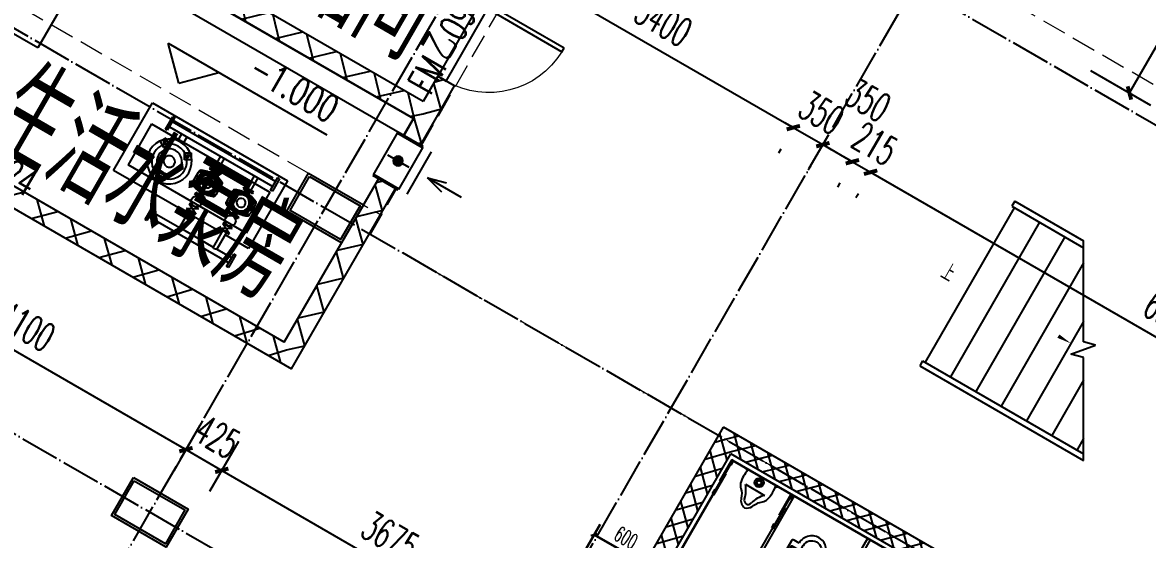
# Model space of a CAD drawing. Header units: millimetres. Extents: x 216654360 to 218309126, y 218099985 to 219647706.
# Drawn here: x 217915274 to 217926823, y 218925564 to 218930865 of the extents above; entities that cross this region are included whole.
import ezdxf
from ezdxf.enums import TextEntityAlignment as Align

# ---------------------------------------------------------------- set-up
doc = ezdxf.new("R2010")
doc.units = ezdxf.units.MM
doc.header["$LTSCALE"] = 1000
for name, pattern in [('02-博雅楼平面图（V8）$0$DASH', [0.35, 0.25, -0.1]), ('DASH', [0.35, 0.25, -0.1]), ('DOTE', [2.42, 2, -0.2, 0.02, -0.2])]:
    doc.linetypes.add(name, pattern=pattern)
for name, color, linetype in [('0-设备基础', 150, 'Continuous'), ('_喷淋管', 3, 'Continuous'), ('A-ANNO-DIMS', 3, 'Continuous'), ('A-ANNO-DOTE', 1, 'DOTE'), ('A-ANNO-IDEN', 3, 'Continuous'), ('A-ANNO-IDEN-LEVL', 3, 'Continuous'), ('A-ANNO-TXT', 7, 'Continuous'), ('A-COLU-CONC', 2, 'Continuous'), ('A-DOOR', 4, 'Continuous'), ('A-DOOR-FM', 181, 'Continuous'), ('A-DOOR-ROLL', 7, 'DASH'), ('A-FLOR-STRS', 51, 'Continuous'), ('A-FLOR-TPTN', 135, 'Continuous'), ('A-FM-IDEN', 181, 'Continuous'), ('A-WALL', 2, 'Continuous'), ('A-WALL-FIL', 2, 'Continuous'), ('A-WALL-SHEA', 2, 'Continuous'), ('M-SAD-FL', 1, 'Continuous'), ('PUB_HATCH', 8, 'Continuous'), ('S-给排水专业设备', 42, 'Continuous'), ('洁具', 7, 'Continuous'), ('现状植物', 3, 'Continuous')]:
    doc.layers.add(name, color=color, linetype=linetype)
doc.layers.add('02-博雅楼平面图（V8）$0$A-FLOR-OVHD', color=173, linetype='02-博雅楼平面图（V8）$0$DASH', lineweight=9)
doc.layers.add('内装控制线', color=6, linetype='Continuous', lineweight=35)
doc.styles.add('_TCH_DIM_T3', font='SIMPLEX.shx', dxfattribs={"width": 0.564706, "bigfont": 'GBCBIG.shx'})
doc.styles.add('A_DIM', font='SIMPLEX', dxfattribs={"width": 0.7, "bigfont": 'HZ'})
doc.styles.add('PX-DXS-SHBF$0$PX-13-P02-JSK$0$STYLE1', font='')
doc.styles.get('PX-DXS-SHBF$0$PX-13-P02-JSK$0$STYLE1').set_extended_font_data('NSimSun')
doc.dimstyles.new('_TCH_ARCH&&100', dxfattribs={"dimtxt": 297.5, "dimasz": 100, "dimexe": 250, "dimexo": 300, "dimgap": 126.25, "dimtad": 1, "dimdec": 0, "dimzin": 0, "dimdsep": 46, "dimtxsty": '_TCH_DIM_T3', "dimblk": 'ARCHTICK', "dimcen": 0.09, "dimclrt": 7, "dimazin": 2, "dimtfac": 1, "dimtdec": 0, "dimtix": 1, "dimtmove": 2, "dimatfit": 3, "dimfxl": 100, "dimtolj": 1, "dimtzin": 0, "dimarcsym": 0})
doc.dimstyles.new('_TCH_ARCH&&50', dxfattribs={"dimtxt": 157.5, "dimasz": 50, "dimexe": 125, "dimexo": 150, "dimgap": 58.75, "dimtad": 1, "dimdec": 0, "dimzin": 0, "dimdsep": 46, "dimtxsty": '_TCH_DIM_T3', "dimblk": 'ARCHTICK', "dimcen": 0.09, "dimclrt": 7, "dimazin": 2, "dimtfac": 1, "dimtdec": 0, "dimtix": 1, "dimtmove": 2, "dimatfit": 3, "dimfxl": 1, "dimtolj": 1, "dimtzin": 0, "dimarcsym": 0})
pattern_1 = [(45, (200, 0), (-200.000203, 200.000203), []), (135, (200, 0), (-200.000203, -200.000203), [])]
pattern_2 = [(45, (100, 0), (-100.0001017, 100.0001017), []), (135, (100, 0), (-100.0001017, -100.0001017), [])]

# ---------------------------------------------------------------- blocks, each defined once
blk = doc.blocks.new('123artt')
at = {"layer": 'A-COLU-CONC', "color": 7}
for points in [[(6540927, -193916), (6541577, -193916), (6541577, -194366), (6540927, -194366)], [(6540952, -193941), (6541552, -193941), (6541552, -194341), (6540952, -194341)]]:
    blk.add_lwpolyline(points, close=True, dxfattribs=at)
blk = doc.blocks.new('A$C626D7193')
at = {"layer": 'A-ANNO-DOTE', "ltscale": 0.2}
for p, q in [((26731, -96055), (26731, -50067)), ((30831, -96055), (30831, -50067)), ((18449, -53236), (39411, -53236)), ((18449, -58236), (39411, -58236)), ((18449, -61836), (39411, -61836))]:
    blk.add_line(p, q, dxfattribs=at)
at = {"layer": 'A-COLU-CONC', "color": 7}
for p in [(-6514522, 135904), (-6514522, 132304)]:
    blk.add_blockref('123artt', p, dxfattribs=at)
blk = doc.blocks.new('PX-DXS-SHBF$0$PX-13-P02-JSK$0$3')
at = {"ltscale": 0.1}
for p, q in [((1664.3, -115.7), (1674.3, -115.7)), ((1664.3, -125.7), (1674.3, -125.7))]:
    blk.add_line(p, q, dxfattribs=at)
blk.add_circle((1669.3, -120.7), 5, dxfattribs=at)
blk = doc.blocks.new('PX-DXS-SHBF$0$PX-13-P02-JSK$0$4')
at = {"ltscale": 0.1}
for p, q in [((1637.6, -102.6), (1647.6, -102.6)), ((1647.6, -107.6), (1637.6, -102.6)), ((1637.6, -107.6), (1647.6, -102.6)), ((1637.6, -107.6), (1647.6, -107.6))]:
    blk.add_line(p, q, dxfattribs=at)
blk = doc.blocks.new('A$C7D7244F2')
for p, q in [((81, 926, 0), (81, 1074, 0)), ((81, 1074, 0), (102, 1074, 0)), ((102, 1074, 0), (102, 926, 0)), ((1046, 926, 0), (1046, 1074, 0)), ((1046, 1074, 0), (1067, 1074, 0)), ((1067, 1074, 0), (1067, 926, 0)), ((81, 926, 0), (102, 926, 0)), ((1046, 1030, 0), (102, 1030, 0)), ((278, 970, 0), (102, 970, 0)), ((279, 772, 0), (279, 970, 0)), ((679, 970, 0), (322, 970, 0)), ((322, 772, 0), (322, 970, 0)), ((679, 772, 0), (679, 970, 0)), ((1046, 970, 0), (722, 970, 0)), ((722, 772, 0), (722, 970, 0)), ((1046, 926, 0), (1067, 926, 0)), ((0, 0, 0), (0, 800, 0)), ((356, 772, 0), (245, 772, 0)), ((756, 772, 0), (645, 772, 0)), ((1600, 800, 0), (1600, 0, 0)), ((100, 677, 0), (1500, 677, 0)), ((100, 193), (100, 677, 0)), ((245, 586, 0), (245, 574, 0)), ((245, 586, 0), (245, 574, 0)), ((300, 586, 0), (245, 586, 0)), ((258, 574, 0), (258, 586, 0)), ((266, 588, 0), (264, 586, 0)), ((266, 588, 0), (334, 588, 0)), ((283, 537, 0), (283, 588, 0)), ((300, 586, 0), (355, 586, 0)), ((317, 549, 0), (317, 588, 0)), ((334, 588, 0), (336, 586, 0)), ((342, 574, 0), (342, 586, 0)), ((355, 586, 0), (355, 574, 0)), ((645, 586, 0), (645, 574, 0)), ((645, 586, 0), (645, 574, 0)), ((700, 586, 0), (645, 586, 0)), ((658, 574, 0), (658, 586, 0)), ((666, 588, 0), (664, 586, 0)), ((666, 588, 0), (734, 588, 0)), ((683, 537, 0), (683, 588, 0)), ((700, 586, 0), (755, 586, 0)), ((717, 549, 0), (717, 588, 0)), ((734, 588, 0), (736, 586, 0)), ((742, 574, 0), (742, 586, 0)), ((755, 586, 0), (755, 574, 0)), ((1115, 650, 0), (1183, 650, 0)), ((1115, 581, 0), (1115, 650, 0)), ((1183, 581, 0), (1115, 581, 0)), ((1183, 650, 0), (1183, 581, 0)), ((1500, 193), (1500, 677, 0)), ((196, 508, 0), (163, 508, 0)), ((174, 462, 0), (174, 402, 0)), ((180, 490, 0), (180, 526, 0)), ((180, 526, 0), (180, 504, 0)), ((224, 511, 0), (204, 531, 0)), ((235, 500, 0), (232, 502, 0)), ((245, 574, 0), (300, 574, 0)), ((300, 567, 0), (270, 567, 0)), ((273, 574, 0), (278, 564, 0)), ((278, 550, 0), (278, 564, 0)), ((294, 564, 0), (278, 564, 0)), ((293, 567, 0), (293, 574, 0)), ((300, 574, 0), (355, 574, 0)), ((300, 567, 0), (330, 567, 0)), ((322, 564, 0), (306, 564, 0)), ((307, 567, 0), (307, 574, 0)), ((327, 574, 0), (322, 564, 0)), ((322, 564, 0), (322, 550, 0)), ((322, 550, 0), (322, 553, 0)), ((374, 509, 0), (396, 531, 0)), ((404, 508, 0), (437, 508, 0)), ((420, 526, 0), (420, 504, 0)), ((420, 490, 0), (420, 526, 0)), ((435, 488, 0), (435, 381, 0)), ((596, 508, 0), (563, 508, 0)), ((574, 462, 0), (574, 402, 0)), ((580, 490, 0), (580, 526, 0)), ((580, 526, 0), (580, 504, 0)), ((624, 511, 0), (604, 531, 0)), ((635, 500, 0), (632, 502, 0)), ((645, 574, 0), (700, 574, 0)), ((700, 567, 0), (670, 567, 0)), ((673, 574, 0), (678, 564, 0)), ((678, 550, 0), (678, 564, 0)), ((694, 564, 0), (678, 564, 0)), ((693, 567, 0), (693, 574, 0)), ((700, 574, 0), (755, 574, 0)), ((700, 567, 0), (730, 567, 0)), ((722, 564, 0), (706, 564, 0)), ((707, 567, 0), (707, 574, 0)), ((727, 574, 0), (722, 564, 0)), ((722, 564, 0), (722, 550, 0)), ((722, 550, 0), (722, 553, 0)), ((774, 509, 0), (796, 531, 0)), ((804, 508, 0), (837, 508, 0)), ((820, 526, 0), (820, 504, 0)), ((820, 490, 0), (820, 526, 0)), ((835, 488, 0), (835, 381, 0)), ((156, 434, 0), (192, 434, 0)), ((196, 361, 0), (163, 361, 0)), ((169, 430, 0), (174, 414, 0)), ((169, 430, 0), (172, 430, 0)), ((172, 457, 0), (172, 430, 0)), ((172, 457, 0), (177, 457, 0)), ((174, 414, 0), (179, 430, 0)), ((177, 457, 0), (177, 430, 0)), ((177, 430, 0), (179, 430, 0)), ((180, 379, 0), (180, 343, 0)), ((180, 343, 0), (180, 365, 0)), ((223, 358, 0), (204, 338, 0)), ((374, 361, 0), (396, 338, 0)), ((381, 354, 0), (378, 356, 0)), ((383, 351, 0), (381, 354, 0)), ((404, 361, 0), (437, 361, 0)), ((420, 379, 0), (420, 343, 0)), ((420, 343, 0), (420, 365, 0)), ((556, 434, 0), (592, 434, 0)), ((596, 361, 0), (563, 361, 0)), ((569, 430, 0), (574, 414, 0)), ((569, 430, 0), (572, 430, 0)), ((572, 457, 0), (572, 430, 0)), ((572, 457, 0), (577, 457, 0)), ((574, 414, 0), (579, 430, 0)), ((577, 457, 0), (577, 430, 0)), ((577, 430, 0), (579, 430, 0)), ((580, 379, 0), (580, 343, 0)), ((580, 343, 0), (580, 365, 0)), ((623, 358, 0), (604, 338, 0)), ((774, 361, 0), (796, 338, 0)), ((781, 354, 0), (778, 356, 0)), ((783, 351, 0), (781, 354, 0)), ((804, 361, 0), (837, 361, 0)), ((820, 379, 0), (820, 343, 0)), ((820, 343, 0), (820, 365, 0)), ((245, 295, 0), (300, 295, 0)), ((245, 283, 0), (245, 295, 0)), ((245, 283, 0), (245, 295, 0)), ((300, 283, 0), (245, 283, 0)), ((354, 273, 0), (246, 273, 0)), ((258, 295, 0), (258, 283, 0)), ((266, 281, 0), (264, 283, 0)), ((266, 281, 0), (334, 281, 0)), ((273, 295, 0), (275, 297, 0)), ((275, 297, 0), (278, 305, 0)), ((278, 306, 0), (278, 305, 0)), ((322, 305, 0), (278, 305, 0)), ((278, 126), (278, 273, 0)), ((283, 312, 0), (283, 281, 0)), ((355, 295, 0), (300, 295, 0)), ((300, 283, 0), (355, 283, 0)), ((317, 312, 0), (317, 281, 0)), ((322, 306, 0), (322, 305, 0)), ((325, 297, 0), (322, 305, 0)), ((322, 126), (322, 273, 0)), ((327, 295, 0), (325, 297, 0)), ((334, 281, 0), (336, 283, 0)), ((342, 295, 0), (342, 283, 0)), ((355, 283, 0), (355, 295, 0)), ((355, 283, 0), (355, 295, 0)), ((645, 295, 0), (700, 295, 0)), ((645, 283, 0), (645, 295, 0)), ((645, 283, 0), (645, 295, 0)), ((700, 283, 0), (645, 283, 0)), ((754, 273, 0), (646, 273, 0)), ((658, 295, 0), (658, 283, 0)), ((666, 281, 0), (664, 283, 0)), ((666, 281, 0), (734, 281, 0)), ((673, 295, 0), (675, 297, 0)), ((675, 297, 0), (678, 305, 0)), ((678, 306, 0), (678, 305, 0)), ((722, 305, 0), (678, 305, 0)), ((678, 126), (678, 273, 0)), ((683, 312, 0), (683, 281, 0)), ((755, 295, 0), (700, 295, 0)), ((700, 283, 0), (755, 283, 0)), ((717, 312, 0), (717, 281, 0)), ((722, 306, 0), (722, 305, 0)), ((725, 297, 0), (722, 305, 0)), ((722, 126), (722, 273, 0)), ((727, 295, 0), (725, 297, 0)), ((734, 281, 0), (736, 283, 0)), ((742, 295, 0), (742, 283, 0)), ((755, 283, 0), (755, 295, 0)), ((755, 283, 0), (755, 295, 0)), ((966, 308, 0), (1025, 342, 0)), ((1000, 248, 0), (966, 308, 0)), ((1060, 282, 0), (1000, 248, 0)), ((1025, 342, 0), (1060, 282, 0)), ((1275, 341, 0), (1240, 282, 0)), ((1240, 282, 0), (1300, 247, 0)), ((1334, 306, 0), (1275, 341, 0)), ((1300, 247, 0), (1334, 306, 0)), ((81, 22), (81, 170)), ((81, 170), (102, 170)), ((1500, 193), (100, 193)), ((102, 170), (102, 22)), ((1328, 126), (102, 126)), ((1117, 192), (1117, 125)), ((1181, 192), (1181, 125)), ((1328, 21), (1328, 169)), ((1328, 169), (1349, 169)), ((1349, 169), (1349, 21)), ((1600, 0, 0), (0, 0, 0)), ((81, 22), (102, 22)), ((1328, 66), (102, 66)), ((1328, 21, 0), (1348, 21, 0))]:
    blk.add_line(p, q)
at = {"elevation": 0}
for points in [[(0, 800), (278, 800)], [(322, 800), (679, 800)], [(722, 800), (679, 800)], [(722, 800), (1600, 800)]]:
    blk.add_lwpolyline(points, dxfattribs=at)
at = {"extrusion": (3.79522e-20, -3.62828e-12, -1)}
for centre, major_axis, start_param, end_param in [((301, 949, 0), (-30.7, 0.2), 0.765571, 2.363035), ((701, 949, 0), (-30.7, 0.3), 0.762206, 2.35967), ((1150, 435, 0), (230, 0), 1.570543, 7.853728), ((1150, 435, 0), (181, 1), 1.570634262653598, 7.853819569833184), ((1150, 616, 0), (12.9, -0.3), 4.709338474927653, 10.99252378210724), ((616, 434, 0), (454, 0), 2.970989, 3.311718), ((182, 509, 0), (13.3, -1.3), 3.2154, 4.189916), ((180, 508, 0), (6.65, 0.25), 1.568128, 7.851313), ((300, 248, 0), (300, 2), 4.29291, 4.718826), ((486, 434, 0), (300, 0), 3.140621, 3.448749), ((300, 434, 0), (125, 2), 3.643381, 4.238895), ((300, 434, 0), (110, 0), -1.570700515319301, 4.712484791860285), ((196, 538, 0), (33.3, 0), 0.007173, 1.562632), ((300, 434, 0), (103, 0), 3.18942, 3.882201), ((213, 521, 0), (13.3, -0.9), 3.382807, 4.337348), ((300, 434, 0), (96.7, 0.2), 1.570967, 7.854152), ((212, 523, 0), (5.64, -0.52), 3.148164, 9.431349), ((300, 434, 0), (83.7, 1), 1.57081433700695, 7.853999644186536), ((300, 434, 0), (103, 0), 3.990522, 5.387139), ((300, 434, 0), (46.3, -0.7), 3.141781, 9.424966), ((142, 565, 0), (137, -3), 0.067408, 0.193849), ((300, 567, 0), (6.66, 0.05), 0.006824, 3.148417), ((300, 567, 0), (2.12, 2.12), 6.283185307179586, 12.56637061435917), ((300, 248, 0), (300, 2), -1.564929, -1.256801), ((300, 248, 0), (300, 1), -1.566018, -1.140102), ((380, 553, 0), (57.9, -0.8), 2.828191, 3.127533), ((300, 434, 0), (125, 1), -1.077567, -0.482053), ((369, 538, 0), (1.41, -1.41), 4.159578, 5.490119), ((404, 538, 0), (33.3, 0.2), 1.584441, 3.1399), ((388, 523, 0), (5.61, 0.76), 1.556302, 7.839487), ((387, 521, 0), (13.3, -0.8), -1.321029, -0.366489), ((114, 434, 0), (300, 1), -0.305539, 0.002589), ((404, 503, 0), (1.41, 1.41), 5.505456, 6.835996), ((420, 508, 0), (6.56, 1.12), 1.55775, 7.840935), ((418, 509, 0), (13.3, 0), -1.141472, -0.166956), ((-16, 434, 0), (454, 7), -0.155465, -0.103079), ((1016, 434, 0), (454, 0), 2.970989, 3.311718), ((582, 509, 0), (13.3, -1.3), 3.2154, 4.189916), ((580, 508, 0), (6.65, 0.25), 1.568128, 7.851313), ((700, 248, 0), (300, 2), 4.29291, 4.718826), ((886, 434, 0), (300, -1), 3.138389, 3.446517), ((700, 434, 0), (125, 2), 3.643381, 4.238895), ((700, 434, 0), (110, 0), -1.570700515319301, 4.712484791860285), ((596, 538, 0), (33.3, 0), 0.007104, 1.562564), ((700, 434, 0), (103, 0), 3.193742, 3.886522), ((613, 521, 0), (13.3, -0.9), 3.382807, 4.337348), ((700, 434, 0), (96.7, 0.2), 1.570967, 7.854152), ((612, 523, 0), (5.65, 0.29), 1.568715, 7.8519), ((700, 434, 0), (83.7, 0.9), 1.569530383103279, 7.852715690282865), ((631, 538, 0), (1.41, 1.41), 3.934659, 5.2652), ((700, 434, 0), (103, 0), 3.990197, 5.386815), ((700, 434, 0), (46.3, -0.7), 3.141781, 9.424966), ((542, 565, 0), (137, -3), 0.062705, 0.189147), ((700, 567, 0), (6.66, 0), 0.000631, 3.142223), ((700, 567, 0), (2.12, 2.12), 6.283185307179586, 12.56637061435917), ((700, 248, 0), (300, 2), -1.564929, -1.256801), ((700, 248, 0), (300, 1), -1.566018, -1.140102), ((780, 553, 0), (57.9, -0.8), 2.828191, 3.127533), ((700, 434, 0), (125, 1), -1.077567, -0.482053), ((769, 538, 0), (1.41, -1.41), 4.159578, 5.490119), ((804, 538, 0), (33.3, 0.5), 1.593093, 3.148553), ((788, 523, 0), (5.61, 0.76), 1.556302, 7.839487), ((787, 521, 0), (13.3, 0), -1.264835, -0.310295), ((514, 434, 0), (300, 0), -0.307091, 0.001037), ((820, 508, 0), (6.56, 1.12), 1.55775, 7.840935), ((818, 509, 0), (13.3, 0), -1.141472, -0.166956), ((384, 434, 0), (454, 7), -0.155465, -0.103079), ((1150, 435, 0), (129, 0), 1.57086, 7.854045), ((1150, 435, 0), (58.8, -1), 3.14053543825315, 9.423720745432735), ((178, 408, 0), (7.51, -0.86), 3.141663351838009, 9.424848659017595), ((178, 408, 0), (7.56, 0.03), 1.569592, 7.852777), ((180, 361, 0), (4.71, -4.71), 3.931463461525194, 10.21464876870478), ((300, 620, 0), (300, 0), 1.571958, 1.997874), ((486, 434, 0), (300, 0), 2.83267, 3.140797), ((300, 434, 0), (125, 1), 2.069166, 2.66468), ((196, 366, 0), (1.41, 1.41), 2.363863, 3.694403), ((196, 331, 0), (33.3, -0.2), -1.569756, -0.014297), ((300, 434, 0), (103, -1), 2.424348, 3.087743), ((212, 346, 0), (5.65, -0.33), 3.141563236457327, 9.424748543636913), ((300, 434, 0), (103, 0), 1.69429, 2.306917), ((300, 620, 0), (300, 1), 1.147951, 1.573867), ((300, 434, 0), (125, -3), 0.465847, 1.061361), ((403, 331, 0), (33.3, 0.3), 3.122907, 4.748409), ((388, 346, 0), (5.65, 0.32), 1.562230424231364, 7.84541573141095), ((114, 434, 0), (300, 1), 0.003979, 0.312107), ((404, 366, 0), (1.18, -1.18), -0.554581, 0.812751), ((420, 361, 0), (4.71, -4.71), 3.931545, 10.21473), ((418, 360, 0), (13.3, -0.4), 0.136724, 1.11124), ((-16, 434, 0), (454, -20), 0.074889, 0.127275), ((578, 408, 0), (7.51, -0.86), 3.141663351838009, 9.424848659017595), ((578, 408, 0), (7.56, 0.03), 1.569592, 7.852777), ((580, 361, 0), (4.71, -4.71), 3.931463461525194, 10.21464876870478), ((700, 620, 0), (300, 0), 1.571958, 1.997874), ((886, 434, 0), (300, -1), 2.831071, 3.139199), ((700, 434, 0), (125, 1), 2.069166, 2.66468), ((596, 366, 0), (1.41, 1.41), 2.363863, 3.694403), ((596, 331, 0), (33.3, -0.2), -1.569036, -0.013577), ((700, 434, 0), (103, -1), 2.424348, 3.087743), ((612, 346, 0), (5.64, 0.41), 1.538442, 7.821627), ((700, 434, 0), (103, 0), 1.69429, 2.306917), ((700, 620, 0), (300, 1), 1.147955, 1.573871), ((700, 434, 0), (125, -3), 0.465847, 1.061361), ((803, 331, 0), (33.3, 0.3), 3.122907, 4.748409), ((788, 346, 0), (5.65, 0.32), 1.562230424231364, 7.84541573141095), ((514, 434, 0), (300, 1), 0.003132, 0.311259), ((804, 366, 0), (1.18, -1.18), -0.554581, 0.812751), ((820, 361, 0), (4.71, -4.71), 3.931545, 10.21473), ((818, 360, 0), (13.3, -0.4), 0.142524, 1.11704), ((384, 434, 0), (454, -20), 0.074889, 0.127275), ((213, 348, 0), (13.3, -0.8), 1.820563, 2.775104), ((231, 331, 0), (1.41, -1.41), 1.017986, 2.348526), ((255, 303, 0), (22.8, 0.6), -1.053281, -0.126607), ((263, 312, 0), (20, -0.1), -1.283633, -0.003364), ((337, 312, 0), (20, -0.1), 3.138747, 4.419016), ((343, 303, 0), (21.1, 0.8), 3.33461, 4.469756), ((368, 330, 0), (1.18, -1.18), -0.812751, 0.554581), ((387, 348, 0), (13.3, -0.9), 0.241215, 1.195755), ((613, 348, 0), (13.3, -0.8), 1.820563, 2.775104), ((631, 331, 0), (1.41, -1.41), 1.017986, 2.348526), ((655, 303, 0), (22.8, 0.5), -1.057873, -0.1312), ((663, 312, 0), (20, -0.1), -1.28473, -0.004461), ((737, 312, 0), (20, 0.3), 3.15461, 4.434879), ((743, 303, 0), (21.1, 0.8), 3.33461, 4.469756), ((768, 330, 0), (1.18, -1.18), -0.812751, 0.554581), ((787, 348, 0), (13.3, 0), 0.307417, 1.261958), ((1012, 294, 0), (12.9, 0.3), 1.566287, 7.849472), ((1288, 292, 0), (12.8, -1), 4.709405, 10.99259)]:
    blk.add_ellipse(centre, major_axis=major_axis, ratio=1, start_param=start_param, end_param=end_param, dxfattribs=at)
at = {"extrusion": (3.79521e-20, -3.62828e-12, -1)}
for centre, major_axis, start_param, end_param in [((196, 503, 0), (1.41, -1.41), 2.588782, 3.919322), ((596, 503, 0), (1.41, -1.41), 2.588782, 3.919322), ((804, 503, 0), (1.41, 1.41), 5.505456, 6.835996), ((182, 360, 0), (13.3, -1), 1.922421, 2.896937), ((582, 360, 0), (13.3, -1), 1.922421, 2.896937)]:
    blk.add_ellipse(centre, major_axis=major_axis, ratio=1, start_param=start_param, end_param=end_param, dxfattribs=at)
at = {"extrusion": (3.79523e-20, -3.62828e-12, -1)}
blk.add_ellipse((231, 538, 0), major_axis=(1.41, 1.41), ratio=1, start_param=3.934659, end_param=5.2652, dxfattribs=at)
for p in [(81, 926, 0), (81, 926, 0), (1046, 926, 0), (1046, 926, 0), (1328, 21, 0), (1328, 21, 0)]:
    blk.add_point(p)
at = {"xscale": 11.09422753156193, "yscale": 11.09422753156193, "zscale": 11.09422753156193}
for name, p in [('PX-DXS-SHBF$0$PX-13-P02-JSK$0$4', (-17923, 1904, 0)), ('PX-DXS-SHBF$0$PX-13-P02-JSK$0$3', (-18216, 1989, 0)), ('PX-DXS-SHBF$0$PX-13-P02-JSK$0$4', (-17523, 1904, 0)), ('PX-DXS-SHBF$0$PX-13-P02-JSK$0$3', (-17816, 1989, 0))]:
    blk.add_blockref(name, p, dxfattribs=at)
at = {"style": 'PX-DXS-SHBF$0$PX-13-P02-JSK$0$STYLE1', "text_generation_flag": 6, "width": 0.7}
for p in [(425, 438), (825, 438)]:
    blk.add_text('AAB', height=18.6, rotation=270, dxfattribs=at).set_placement(p, align=Align.MIDDLE)
blk = doc.blocks.new('$DorLib2D$00000001')
for p, q in [((0.45, 0.975), (0.5, 0.975)), ((0.45, 0), (0.45, 0.975)), ((0.5, 0), (0.5, 0.975)), ((0.5, 0), (0.45, 0))]:
    blk.add_line(p, q)
at = {"lineweight": 13}
blk.add_arc((0.475, 0), 0.975, 91.4693, 180, dxfattribs=at)
blk = doc.blocks.new('13e54')
at = {"layer": 'PUB_HATCH'}
h = blk.add_hatch(dxfattribs=at)
h.set_pattern_fill('多孔材料', color=256, scale=100, style=0)
h.set_pattern_definition(pattern_1)
h.paths.add_polyline_path([(6178579, 10401), (6178579, 10801), (6178379, 10801), (6178379, 10501), (6178446, 10401)])
h = blk.add_hatch(dxfattribs=at)
h.set_pattern_fill('多孔材料', color=256, scale=100, style=0)
h.set_pattern_definition(pattern_1)
h.paths.add_polyline_path([(6178446, 10401), (6178379, 10501), (6173830, 10502), (6173763, 10402), (6173830, 10302), (6178379, 10301)])
h = blk.add_hatch(dxfattribs=at)
h.set_pattern_fill('多孔材料', color=256, scale=100, style=0)
h.set_pattern_definition(pattern_1)
h.paths.add_polyline_path([(6178379, 7651), (6178579, 7451), (6178579, 10401), (6178446, 10401), (6178379, 10301)])
h = blk.add_hatch(dxfattribs=at)
h.set_pattern_fill('多孔材料', color=256, scale=100, style=0)
h.set_pattern_definition(pattern_1)
h.paths.add_polyline_path([(6178379, 7651), (6175161, 7652), (6175161, 7452), (6178579, 7451)])
at = {"layer": '0-设备基础', "ltscale": 0.7}
blk.add_lwpolyline([(6174680, 9001), (6174280, 9001), (6174280, 10001), (6174680, 10001)], close=True, dxfattribs=at)
at = {"layer": '_喷淋管', "color": 5}
blk.add_lwpolyline([(6173830, 10301), (6178380, 10301), (6178380, 10101), (6173830, 10101)], close=True, dxfattribs=at)
at = {"layer": 'A-DOOR-FM'}
blk.add_lwpolyline([(6178379, 10801), (6178479, 10801), (6178479, 11701), (6178379, 11701)], close=True, dxfattribs=at)
at = {"layer": 'A-WALL'}
for p, q in [((6178579, 10801), (6178379, 10801)), ((6178379, 10801), (6178379, 10501)), ((6178579, 10401), (6178579, 10801)), ((6178379, 10501), (6173830, 10502)), ((6178579, 7451), (6178579, 10401)), ((6178379, 10301), (6173830, 10302)), ((6178379, 7651), (6178379, 10301)), ((6178379, 7651), (6175161, 7652)), ((6175161, 7452), (6178579, 7451))]:
    blk.add_line(p, q, dxfattribs=at)
at = {"layer": 'A-DOOR-FM', "xscale": 900, "yscale": -900, "zscale": 200, "rotation": 89.99223015845955}
blk.add_blockref('$DorLib2D$00000001', (6178480, 11251), dxfattribs=at)
at = {"layer": 'S-给排水专业设备', "rotation": 180}
blk.add_blockref('A$C7D7244F2', (6177580, 9102, 0), dxfattribs=at)
at = {"layer": 'A-FM-IDEN', "style": 'A_DIM', "width": 0.7}
for s, height, rotation, p in [('0924', 280, 89.9922, (6178417, 11220)), ('乙', 350, 89.9922, (6178417, 10975)), ('FM', 280, 89.9922, (6178417, 10583)), ('0924', 280, 359.996, (6174680, 7614))]:
    blk.add_text(s, height=height, rotation=rotation, dxfattribs=at).set_placement(p)
blk = doc.blocks.new('*U238')
for p, q in [((400, 250), (400, -250)), ((500, 0), (693, 52)), ((900, 0), (500, 0)), ((500, 0), (693, -52))]:
    blk.add_line(p, q)
blk.add_wipeout([(0, 250), (300, 250), (300, -250), (0, -250)])
h = blk.add_hatch(color=256)
h.dxf.hatch_style = 1
edge = h.paths.add_edge_path()
edge.add_arc((150, 0), 50, 0, 360)
at = {"lineweight": 50}
for p, q in [((300, 250), (0, 250)), ((300, -250), (0, -250))]:
    blk.add_line(p, q, dxfattribs=at)
for p, q in [((0, -250), (0, 250)), ((300, -250), (300, 250)), ((25, 0), (275, 0))]:
    blk.add_line(p, q)
blk.add_circle((150, 0), 50)
blk = doc.blocks.new('grshfndhyjhtdy')
at = {"layer": 'M-SAD-FL', "xscale": -1, "rotation": 180}
blk.add_blockref('*U238', (5919769, 9835), dxfattribs=at)
blk = doc.blocks.new('$plan$00002813')
at = {"layer": '洁具'}
blk.add_line((-112, -146), (114, -146), dxfattribs=at)
blk.add_lwpolyline([(-185, 0), (-185, -10), (-164, -10, 0.125587), (-163, -162, 0.087699), (-135, -207, -0.142493), (-79, -292, 0.309604), (0, -360, 0.229829), (59, -308, -0.1358), (128, -215, 0.187963), (170, -108, 0.056569), (165, -10), (185, -10), (185, 0)], format="xyb", close=True, dxfattribs=at)
for radius in [47.3, 34.6, 22.1]:
    blk.add_circle((0, -62), radius, dxfattribs=at)
for centre, radius, start, end in [((-382, -363), 346, 14.0616, 38.7001), ((335, -366), 312, 135.2868, 164.3913), ((-6, -276), 40.9, 183.6565, 351.9398)]:
    blk.add_arc(centre, radius, start, end, dxfattribs=at)
blk = doc.blocks.new('A$Ca631ffbe')
at = {"layer": 'A-DOOR-ROLL'}
for points in [[(-1440, 100), (-1460, 100), (-1460, 500), (-1440, 500), (-1440, 100)], [(-740, 100), (-760, 100), (-760, 500), (-740, 500), (-740, 100)]]:
    blk.add_lwpolyline(points, dxfattribs=at)
at = {"layer": 'A-FLOR-TPTN', "xscale": -1, "rotation": 180}
blk.add_blockref('$plan$00002813', (-1100, 100), dxfattribs=at)
blk = doc.blocks.new('$DorLib2D$00000114')
at = {"color": 0}
blk.add_line((0.5, 0), (-0.207, 0.707), dxfattribs=at)
blk.add_arc((0.5, 0), 1, 135, 180, dxfattribs=at)
blk = doc.blocks.new('$plan$00002878')
at = {"layer": '洁具', "color": 0}
for p, q in [((-198, -230), (-127, -230)), ((-120, -192), (-100, -450)), ((120, -192), (100, -450)), ((198, -230), (127, -230)), ((-198, -250), (-127, -250)), ((-198, -255), (-125, -255)), ((-198, -275), (-125, -275)), ((-198, -280), (-123, -280)), ((-198, -300), (-123, -300)), ((-198, -305), (-121, -305)), ((-198, -325), (-121, -325)), ((-198, -330), (-119, -330)), ((198, -330), (119, -330)), ((198, -305), (121, -305)), ((198, -325), (121, -325)), ((198, -280), (123, -280)), ((198, -300), (123, -300)), ((198, -255), (125, -255)), ((198, -275), (125, -275)), ((198, -250), (127, -250)), ((-198, -350), (-119, -350)), ((-198, -355), (-117, -355)), ((-198, -375), (-117, -375)), ((-198, -380), (-115, -380)), ((-198, -400), (-115, -400)), ((-198, -405), (-113, -405)), ((-198, -425), (-113, -425)), ((-100, -450), (-100, -486)), ((100, -450), (100, -486)), ((198, -405), (113, -405)), ((198, -425), (113, -425)), ((198, -380), (115, -380)), ((198, -400), (115, -400)), ((198, -355), (117, -355)), ((198, -375), (117, -375)), ((198, -350), (119, -350))]:
    blk.add_line(p, q, dxfattribs=at)
at = {"layer": '洁具'}
blk.add_lwpolyline([(-150, -486), (-210, -486, -0.414214), (-230, -466), (-230, -247, -0.108031), (-228, -239), (-132, -29, -0.293069), (-87, 0), (87, 0, -0.293069), (132, -29), (228, -239, -0.108031), (230, -247), (230, -466, -0.414214), (210, -486), (150, -486, -0.370477), (18, -634, -0.440428)], format="xyb", close=True, dxfattribs=at)
at = {"layer": '洁具', "color": 0}
blk.add_circle((1, -190), 33.9, dxfattribs=at)
for centre, radius, start, end in [((-1, -198), 120, 89.7121, 177.2241), ((1, -198), 120, 2.7759, 90.2879), ((-198, -240), 10, 90, 270), ((-127, -240), 10, 270, 90), ((127, -240), 10, 90, 270), ((198, -240), 10, 270, 90), ((-198, -265), 10, 90, 270), ((-198, -290), 10, 90, 270), ((-198, -315), 10, 90, 270), ((-198, -340), 10, 90, 270), ((-125, -265), 10, 270, 90), ((-123, -290), 10, 270, 90), ((-121, -315), 10, 270, 90), ((-119, -340), 10, 270, 90), ((119, -340), 10, 90, 270), ((121, -315), 10, 90, 270), ((123, -290), 10, 90, 270), ((125, -265), 10, 90, 270), ((198, -265), 10, 270, 90), ((198, -290), 10, 270, 90), ((198, -315), 10, 270, 90), ((198, -340), 10, 270, 90), ((-198, -365), 10, 90, 270), ((-198, -390), 10, 90, 270), ((-198, -415), 10, 90, 270), ((-117, -365), 10, 270, 90), ((-115, -390), 10, 270, 90), ((-113, -415), 10, 270, 90), ((113, -415), 10, 90, 270), ((115, -390), 10, 90, 270), ((117, -365), 10, 90, 270), ((198, -365), 10, 270, 90), ((198, -390), 10, 270, 90), ((198, -415), 10, 270, 90), ((0, -485), 100, 180.775, 359.225)]:
    blk.add_arc(centre, radius, start, end, dxfattribs=at)
blk = doc.blocks.new('A$C64048149')
at = {"layer": 'A-WALL-FIL'}
for p, q in [((-1261, 1339), (-1261, 169)), ((-1261, 1339), (-1231, 1339)), ((-1231, 1339), (-1231, 169)), ((-361, 1339), (-361, 169)), ((-361, 1339), (-331, 1339)), ((-331, 1339), (-331, 169)), ((-1046, 139), (-1246, 139)), ((-1231, 169), (-1046, 169)), ((-1046, 169), (-1046, 139)), ((-546, 139), (-546, 169)), ((-546, 169), (-361, 169)), ((-346, 139), (-546, 139))]:
    blk.add_line(p, q, dxfattribs=at)
at = {"layer": 'A-DOOR', "xscale": -499.9999999999999, "yscale": 499.9999999999999, "zscale": 499.9999999999999, "rotation": 179.9999999971277}
blk.add_blockref('$DorLib2D$00000114', (-796, 154), dxfattribs=at)
at = {"layer": 'A-FLOR-TPTN', "rotation": 179.9999999938692}
blk.add_blockref('$plan$00002878', (-796, 460), dxfattribs=at)
blk = doc.blocks.new('_ArchTick')
at = {"color": 0, "linetype": 'ByBlock', "const_width": 0.4}
blk.add_lwpolyline([(-0.5, -0.5), (0.5, 0.5)], dxfattribs=at)
blk = doc.blocks.new('*D556')
at = {"layer": 'A-ANNO-DIMS', "color": 0, "lineweight": -2, "transparency": 16777216}
for p, q in [((6024912, 7369), (6024912, 7655)), ((6025512, 7369), (6025512, 7656)), ((6024912, 7530), (6025512, 7531))]:
    blk.add_line(p, q, dxfattribs=at)
at = {"layer": 'Defpoints', "color": 0, "transparency": 16777216}
for p in [(6025512, 7531), (6024912, 7219), (6025513, 7219)]:
    blk.add_point(p, dxfattribs=at)
at = {"layer": 'A-ANNO-DIMS', "color": 0, "lineweight": -2, "transparency": 16777216, "xscale": 50, "yscale": 50, "zscale": 50}
for p, rotation in [((6024912, 7530), 180.0340949176061), ((6025512, 7531), 0.03409491760612237)]:
    blk.add_blockref('_ArchTick', p, dxfattribs=dict(at, rotation=rotation))
at = {"layer": 'A-ANNO-DIMS', "color": 7, "transparency": 16777216, "insert": (6025212, 7668), "char_height": 157.5, "attachment_point": 5, "rotation": 0.0341, "style": '_TCH_DIM_T3'}
blk.add_mtext('\\A1;600', dxfattribs=at)
blk = doc.blocks.new('*D352')
at = {"layer": 'A-ANNO-DIMS', "color": 0, "lineweight": -2, "transparency": 16777216}
for p, q in [((6075513, 12169), (6082347, 12169)), ((6075513, 11869), (6075513, 11919)), ((6082347, 11869), (6082347, 11919))]:
    blk.add_line(p, q, dxfattribs=at)
at = {"layer": 'Defpoints', "color": 0, "transparency": 16777216}
for p in [(6075513, 12169), (6082347, 12169), (6082347, 12169)]:
    blk.add_point(p, dxfattribs=at)
at = {"layer": 'A-ANNO-DIMS', "color": 0, "lineweight": -2, "transparency": 16777216, "xscale": 100, "yscale": 100, "zscale": 100, "rotation": 180}
blk.add_blockref('_ArchTick', (6075513, 12169), dxfattribs=at)
at = {"layer": 'A-ANNO-DIMS', "color": 0, "lineweight": -2, "transparency": 16777216, "xscale": 100, "yscale": 100, "zscale": 100}
blk.add_blockref('_ArchTick', (6082347, 12169), dxfattribs=at)
at = {"layer": 'A-ANNO-DIMS', "color": 7, "transparency": 16777216, "insert": (6078930, 12444), "char_height": 297.5, "attachment_point": 5, "style": '_TCH_DIM_T3'}
blk.add_mtext('\\A1;6835', dxfattribs=at)
blk = doc.blocks.new('*D353')
at = {"layer": 'A-ANNO-DIMS', "color": 0, "lineweight": -2, "transparency": 16777216}
for p, q in [((6075297, 12169), (6075197, 12169)), ((6075297, 12169), (6075513, 12169)), ((6075513, 12169), (6075613, 12169)), ((6075297, 11869), (6075297, 11919)), ((6075513, 11869), (6075513, 11919))]:
    blk.add_line(p, q, dxfattribs=at)
at = {"layer": 'Defpoints', "color": 0, "transparency": 16777216}
for p in [(6075297, 12169), (6075513, 12169), (6075513, 12169)]:
    blk.add_point(p, dxfattribs=at)
at = {"layer": 'A-ANNO-DIMS', "color": 0, "lineweight": -2, "transparency": 16777216, "xscale": 100, "yscale": 100, "zscale": 100}
blk.add_blockref('_ArchTick', (6075297, 12169), dxfattribs=at)
at = {"layer": 'A-ANNO-DIMS', "color": 0, "lineweight": -2, "transparency": 16777216, "xscale": 100, "yscale": 100, "zscale": 100, "rotation": 180}
blk.add_blockref('_ArchTick', (6075513, 12169), dxfattribs=at)
at = {"layer": 'A-ANNO-DIMS', "color": 7, "transparency": 16777216, "insert": (6075405, 12444), "char_height": 297.5, "attachment_point": 5, "style": '_TCH_DIM_T3'}
blk.add_mtext('\\A1;215', dxfattribs=at)
blk = doc.blocks.new('*D354')
at = {"layer": 'A-ANNO-DIMS', "color": 0, "lineweight": -2, "transparency": 16777216}
for p, q in [((6074947, 12169), (6075297, 12169)), ((6074947, 11869), (6074947, 11919)), ((6075297, 11869), (6075297, 11919))]:
    blk.add_line(p, q, dxfattribs=at)
at = {"layer": 'Defpoints', "color": 0, "transparency": 16777216}
for p in [(6074947, 12169), (6075297, 12169), (6075297, 12169)]:
    blk.add_point(p, dxfattribs=at)
at = {"layer": 'A-ANNO-DIMS', "color": 0, "lineweight": -2, "transparency": 16777216, "xscale": 100, "yscale": 100, "zscale": 100, "rotation": 180}
blk.add_blockref('_ArchTick', (6074947, 12169), dxfattribs=at)
at = {"layer": 'A-ANNO-DIMS', "color": 0, "lineweight": -2, "transparency": 16777216, "xscale": 100, "yscale": 100, "zscale": 100}
blk.add_blockref('_ArchTick', (6075297, 12169), dxfattribs=at)
at = {"layer": 'A-ANNO-DIMS', "color": 7, "transparency": 16777216, "insert": (6075122, 12794), "char_height": 297.5, "attachment_point": 5, "style": '_TCH_DIM_T3'}
blk.add_mtext('\\A1;350', dxfattribs=at)
blk = doc.blocks.new('*D355')
at = {"layer": 'A-ANNO-DIMS', "color": 0, "lineweight": -2, "transparency": 16777216}
for p, q in [((6074597, 12169), (6074497, 12169)), ((6074597, 12169), (6074947, 12169)), ((6074947, 12169), (6075047, 12169)), ((6074597, 11869), (6074597, 11919)), ((6074947, 11869), (6074947, 11919))]:
    blk.add_line(p, q, dxfattribs=at)
at = {"layer": 'Defpoints', "color": 0, "transparency": 16777216}
for p in [(6074597, 12169), (6074947, 12169), (6074947, 12169)]:
    blk.add_point(p, dxfattribs=at)
at = {"layer": 'A-ANNO-DIMS', "color": 0, "lineweight": -2, "transparency": 16777216, "xscale": 100, "yscale": 100, "zscale": 100}
blk.add_blockref('_ArchTick', (6074597, 12169), dxfattribs=at)
at = {"layer": 'A-ANNO-DIMS', "color": 0, "lineweight": -2, "transparency": 16777216, "xscale": 100, "yscale": 100, "zscale": 100, "rotation": 180}
blk.add_blockref('_ArchTick', (6074947, 12169), dxfattribs=at)
at = {"layer": 'A-ANNO-DIMS', "color": 7, "transparency": 16777216, "insert": (6074772, 12444), "char_height": 297.5, "attachment_point": 5, "style": '_TCH_DIM_T3'}
blk.add_mtext('\\A1;350', dxfattribs=at)
blk = doc.blocks.new('*D356')
at = {"layer": 'A-ANNO-DIMS', "color": 0, "lineweight": -2, "transparency": 16777216}
for p, q in [((6071197, 12169), (6074597, 12169)), ((6071197, 11869), (6071197, 11919)), ((6074597, 11869), (6074597, 11919))]:
    blk.add_line(p, q, dxfattribs=at)
at = {"layer": 'Defpoints', "color": 0, "transparency": 16777216}
for p in [(6071197, 12169), (6074597, 12169), (6074597, 12169)]:
    blk.add_point(p, dxfattribs=at)
at = {"layer": 'A-ANNO-DIMS', "color": 0, "lineweight": -2, "transparency": 16777216, "xscale": 100, "yscale": 100, "zscale": 100, "rotation": 180}
blk.add_blockref('_ArchTick', (6071197, 12169), dxfattribs=at)
at = {"layer": 'A-ANNO-DIMS', "color": 0, "lineweight": -2, "transparency": 16777216, "xscale": 100, "yscale": 100, "zscale": 100}
blk.add_blockref('_ArchTick', (6074597, 12169), dxfattribs=at)
at = {"layer": 'A-ANNO-DIMS', "color": 7, "transparency": 16777216, "insert": (6072897, 12444), "char_height": 297.5, "attachment_point": 5, "style": '_TCH_DIM_T3'}
blk.add_mtext('\\A1;3400', dxfattribs=at)
blk = doc.blocks.new('*D368')
at = {"layer": 'A-ANNO-DIMS', "color": 0, "lineweight": -2, "transparency": 16777216}
for p, q in [((6066747, 6534), (6066747, 5942)), ((6070847, 6534), (6070847, 5942)), ((6066747, 6192), (6070847, 6192))]:
    blk.add_line(p, q, dxfattribs=at)
at = {"layer": 'Defpoints', "color": 0, "transparency": 16777216}
for p in [(6066747, 6834), (6070847, 6834), (6070847, 6192)]:
    blk.add_point(p, dxfattribs=at)
at = {"layer": 'A-ANNO-DIMS', "color": 0, "lineweight": -2, "transparency": 16777216, "xscale": 100, "yscale": 100, "zscale": 100, "rotation": 180}
blk.add_blockref('_ArchTick', (6066747, 6192), dxfattribs=at)
at = {"layer": 'A-ANNO-DIMS', "color": 0, "lineweight": -2, "transparency": 16777216, "xscale": 100, "yscale": 100, "zscale": 100}
blk.add_blockref('_ArchTick', (6070847, 6192), dxfattribs=at)
at = {"layer": 'A-ANNO-DIMS', "color": 7, "transparency": 16777216, "insert": (6068797, 6467), "char_height": 297.5, "attachment_point": 5, "style": '_TCH_DIM_T3'}
blk.add_mtext('\\A1;4100', dxfattribs=at)
blk = doc.blocks.new('*D369')
at = {"layer": 'A-ANNO-DIMS', "color": 0, "lineweight": -2, "transparency": 16777216}
for p, q in [((6070847, 6534), (6070847, 5942)), ((6071272, 6534), (6071272, 5942)), ((6070847, 6192), (6070747, 6192)), ((6070847, 6192), (6071272, 6192)), ((6071272, 6192), (6071372, 6192))]:
    blk.add_line(p, q, dxfattribs=at)
at = {"layer": 'Defpoints', "color": 0, "transparency": 16777216}
for p in [(6070847, 6834), (6071272, 6834), (6071272, 6192)]:
    blk.add_point(p, dxfattribs=at)
at = {"layer": 'A-ANNO-DIMS', "color": 0, "lineweight": -2, "transparency": 16777216, "xscale": 100, "yscale": 100, "zscale": 100}
blk.add_blockref('_ArchTick', (6070847, 6192), dxfattribs=at)
at = {"layer": 'A-ANNO-DIMS', "color": 0, "lineweight": -2, "transparency": 16777216, "xscale": 100, "yscale": 100, "zscale": 100, "rotation": 180}
blk.add_blockref('_ArchTick', (6071272, 6192), dxfattribs=at)
at = {"layer": 'A-ANNO-DIMS', "color": 7, "transparency": 16777216, "insert": (6071060, 6467), "char_height": 297.5, "attachment_point": 5, "style": '_TCH_DIM_T3'}
blk.add_mtext('\\A1;425', dxfattribs=at)
blk = doc.blocks.new('*D370')
at = {"layer": 'A-ANNO-DIMS', "color": 0, "lineweight": -2, "transparency": 16777216}
for p, q in [((6071272, 6534), (6071272, 5942)), ((6074947, 6534), (6074947, 5942)), ((6071272, 6192), (6074947, 6192))]:
    blk.add_line(p, q, dxfattribs=at)
at = {"layer": 'Defpoints', "color": 0, "transparency": 16777216}
for p in [(6071272, 6834), (6074947, 6834), (6074947, 6192)]:
    blk.add_point(p, dxfattribs=at)
at = {"layer": 'A-ANNO-DIMS', "color": 0, "lineweight": -2, "transparency": 16777216, "xscale": 100, "yscale": 100, "zscale": 100, "rotation": 180}
blk.add_blockref('_ArchTick', (6071272, 6192), dxfattribs=at)
at = {"layer": 'A-ANNO-DIMS', "color": 0, "lineweight": -2, "transparency": 16777216, "xscale": 100, "yscale": 100, "zscale": 100}
blk.add_blockref('_ArchTick', (6074947, 6192), dxfattribs=at)
at = {"layer": 'A-ANNO-DIMS', "color": 7, "transparency": 16777216, "insert": (6073110, 6467), "char_height": 297.5, "attachment_point": 5, "style": '_TCH_DIM_T3'}
blk.add_mtext('\\A1;3675', dxfattribs=at)
blk = doc.blocks.new('*D526')
at = {"layer": 'A-ANNO-DIMS', "color": 0, "lineweight": -2, "transparency": 16777216}
for p, q in [((6076948, 17242), (6077658, 17242)), ((6077408, 14201), (6077408, 17242)), ((6076948, 14201), (6077658, 14201))]:
    blk.add_line(p, q, dxfattribs=at)
at = {"layer": 'Defpoints', "color": 0, "transparency": 16777216}
for p in [(6076648, 17242), (6077408, 17242), (6076648, 14201)]:
    blk.add_point(p, dxfattribs=at)
at = {"layer": 'A-ANNO-DIMS', "color": 0, "lineweight": -2, "transparency": 16777216, "xscale": 100, "yscale": 100, "zscale": 100}
for p, rotation in [((6077408, 17242), 90), ((6077408, 14201), 270)]:
    blk.add_blockref('_ArchTick', p, dxfattribs=dict(at, rotation=rotation))
at = {"layer": 'A-ANNO-DIMS', "color": 7, "transparency": 16777216, "insert": (6077133, 15721), "char_height": 297.5, "attachment_point": 5, "rotation": 90, "style": '_TCH_DIM_T3'}
blk.add_mtext('\\A1;3040', dxfattribs=at)
blk = doc.blocks.new('B-F1-wc')
at = {"layer": 'PUB_HATCH'}
h = blk.add_hatch(dxfattribs=at)
h.set_pattern_fill('多孔材料', color=256, scale=50, style=0)
h.set_pattern_definition(pattern_2)
h.paths.add_polyline_path([(6025645.8, 6301.7), (6025712.5, 6351.7), (6025712.7, 8951.7), (6025512.8, 9151.7), (6025512.5, 6301.7)])
h = blk.add_hatch(dxfattribs=at)
h.set_pattern_fill('多孔材料', color=256, scale=50, style=0)
h.set_pattern_definition(pattern_2)
h.paths.add_polyline_path([(6028313.3, 8951.7), (6028413.3, 9151.7), (6025512.8, 9151.7), (6025712.7, 8951.7)])
at = {"layer": 'A-WALL-FIL'}
for p, q in [((6025512.5, 6301.7), (6025512.8, 9151.7)), ((6028413.3, 9151.7), (6025512.8, 9151.7)), ((6025712.5, 6351.7), (6025712.7, 8951.7)), ((6028313.3, 8951.7), (6025712.7, 8951.7))]:
    blk.add_line(p, q, dxfattribs=at)
at = {"layer": '内装控制线'}
blk.add_lwpolyline([(6025763.3, 6201.7), (6025932.8, 6201.7), (6025932.8, 6401.7), (6025763.3, 6401.7), (6025763.3, 8901.7), (6028263.3, 8902.3), (6028263.3, 6851.1)], dxfattribs=at)
at = {"layer": 'A-WALL-FIL', "xscale": -1, "rotation": 180}
blk.add_blockref('A$Ca631ffbe', (6027213.3, 9001.8), dxfattribs=at)
at = {"layer": 'A-WALL-FIL', "xscale": -1}
for p in [(6026131.9, 7563.2), (6027031.9, 7563.2)]:
    blk.add_blockref('A$C64048149', p, dxfattribs=at)
at = {"layer": 'A-ANNO-DIMS'}
dim = blk.add_aligned_dim(p1=(6024912.3, 7219.1), p2=(6025512.6, 7219.5), distance=311.1, dimstyle='_TCH_ARCH&&50', dxfattribs=at)
dim.commit()
dim.dimension.update_dxf_attribs({"geometry": '*D556', "text_midpoint": (6025212.1, 7667.9)})
blk = doc.blocks.new('A$C04836B57')
at = {"layer": '02-博雅楼平面图（V8）$0$A-FLOR-OVHD'}
blk.add_line((-99457.7, -50206.2), (-94494.5, -50206.2), dxfattribs=at)
blk.add_lwpolyline([(-83018.3, -50428.9), (-94493.4, -50433), (-94505.8, -45081.5), (-83045.2, -45081.5)], close=True, dxfattribs=at)
at = {"layer": 'A-ANNO-TXT'}
blk.add_blockref('A$C626D7193', (-121762.4, 7805.5), dxfattribs=at)
at = {"layer": 'A-WALL-SHEA', "color": 4}
blk.add_blockref('13e54', (-6273086.4, -59483.3), dxfattribs=at)
at = {"layer": 'A-DOOR-FM'}
blk.add_blockref('grshfndhyjhtdy', (-6014544, -59472.5), dxfattribs=at)
at = {"layer": 'A-ANNO-IDEN', "color": 2}
blk.add_lwpolyline([(-89056.8, -47805.9, 0, 0, 0), (-87706.8, -47805.9, 0, 40, 0), (-87856.8, -47805.9, 0, 0, 0)], format="xyseb", dxfattribs=at)
at = {"layer": 'A-ANNO-IDEN-LEVL', "linetype": 'Continuous'}
for p, q in [((-96971.9, -50071.7), (-97271.9, -49771.7)), ((-97271.9, -49771.7), (-95392.7, -49771.7)), ((-96971.9, -50071.7), (-96671.9, -49771.7))]:
    blk.add_line(p, q, dxfattribs=at)
at = {"layer": 'A-FLOR-STRS', "color": 2}
for p, q in [((-88936.8, -46830.9), (-88119.7, -46830.9)), ((-88936.8, -46830.9), (-88936.8, -46890.9)), ((-88906.8, -46830.9), (-88119.7, -46830.9)), ((-87601.7, -47728.1), (-88119.7, -46830.9)), ((-88936.8, -46890.9), (-88085, -46890.9)), ((-88906.8, -46890.9), (-88906.8, -48720.9)), ((-88606.8, -46890.9), (-88606.8, -48720.9)), ((-88306.8, -46890.9), (-88306.8, -48720.9)), ((-88006.8, -47026.4), (-88006.8, -48720.9)), ((-87706.8, -47546.1), (-87706.8, -48720.9)), ((-87652.2, -47901.3), (-87479.3, -47695.3)), ((-87479.3, -47695.3), (-87601.7, -47728.1)), ((-87521.8, -47866.4), (-87652.2, -47901.3)), ((-86993.9, -48780.9), (-87521.8, -47866.4)), ((-87406.8, -48065.7), (-87406.8, -48720.9)), ((-87106.8, -48585.3), (-87106.8, -48720.9)), ((-88936.8, -48720.9), (-87028.5, -48720.9)), ((-88936.8, -48720.9), (-88936.8, -48780.9)), ((-88936.8, -48780.9), (-86993.9, -48780.9)), ((-88906.8, -48780.9), (-86993.9, -48780.9))]:
    blk.add_line(p, q, dxfattribs=at)
at = {"layer": '内装控制线'}
blk.add_blockref('B-F1-wc', (-6115879.1, -59482.7), dxfattribs=at)
at = {"layer": 'A-ANNO-TXT', "linetype": 'Continuous', "style": 'A_DIM', "width": 0.7}
for s, p in [('生活水箱间', (-98407.6, -48768.7)), ('生活水泵房', (-98407.6, -51629))]:
    blk.add_text(s, height=1000, dxfattribs=at).set_placement(p)
at = {"layer": 'A-ANNO-TXT', "color": 7, "style": 'A_DIM', "width": 0.7}
blk.add_text('上', height=175, dxfattribs=at).set_placement((-89218.3, -47893.4))
at = {"layer": 'A-ANNO-TXT', "color": 7, "linetype": 'Continuous', "style": 'A_DIM', "width": 0.7}
blk.add_text('-1.000', height=280, dxfattribs=at).set_placement((-96412, -49666.7))
at = {"layer": 'A-ANNO-DIMS'}
for p1, p2, distance, picture, middle, set_off in [((-89231.5061, -45281.4797), (-89231.5061, -42241.0183), -760.0967, '*D526', (-88746.4095, -43761.249), (-6165879.1066, -59482.6559)), ((-94681.8, -47313.2), (-91281.8, -47313.2), 0, '*D356', (-92981.8, -47038.2), (-6165879.1, -59482.7)), ((-91281.8, -47313.2), (-90931.8, -47313.2), 0, '*D355', (-91106.8, -47038.2), (-6165879.1, -59482.7)), ((-90581.8, -47313.2), (-90366.4, -47313.2), 0, '*D353', (-90474.1, -47038.2), (-6165879.1, -59482.7)), ((-90366.4, -47313.2), (-83531.8, -47313.2), 0, '*D352', (-86949.1, -47038.2), (-6165879.1, -59482.7)), ((-99131.8, -52648.9), (-95031.8, -52648.9), -641.7, '*D368', (-97081.8, -53015.7), (-6165879.1, -59482.7)), ((-95031.8, -52648.9), (-94606.8, -52648.9), -641.7, '*D369', (-94819.3, -53015.7), (-6165879.1, -59482.7)), ((-94606.8, -52648.9), (-90931.8, -52648.9), -641.7, '*D370', (-92769.3, -53015.7), (-6165879.1, -59482.7))]:
    dim = blk.add_aligned_dim(p1=p1, p2=p2, distance=distance, dimstyle='_TCH_ARCH&&100', dxfattribs=at)
    dim.commit()
    dim.dimension.update_dxf_attribs({"geometry": picture, "text_midpoint": middle, "insert": set_off})
dim = blk.add_linear_dim(base=(-90581.8, -47313.2), p1=(-90931.8, -47313.2), p2=(-90581.8, -47313.2), angle=0, dimstyle='_TCH_ARCH&&100', dxfattribs=at)
dim.commit()
dim.dimension.update_dxf_attribs({"geometry": '*D354', "text_midpoint": (-90756.8, -46688.2), "dimtype": 129, "insert": (-6165879.1, -59482.7)})

msp = doc.modelspace()

# ---------------------------------------------------------------- block references
at = {"layer": '现状植物', "rotation": 330.0099772030858}
msp.add_blockref('A$C04836B57', (218025897, 218925139), dxfattribs=at)

doc.saveas('drawing.dxf')
